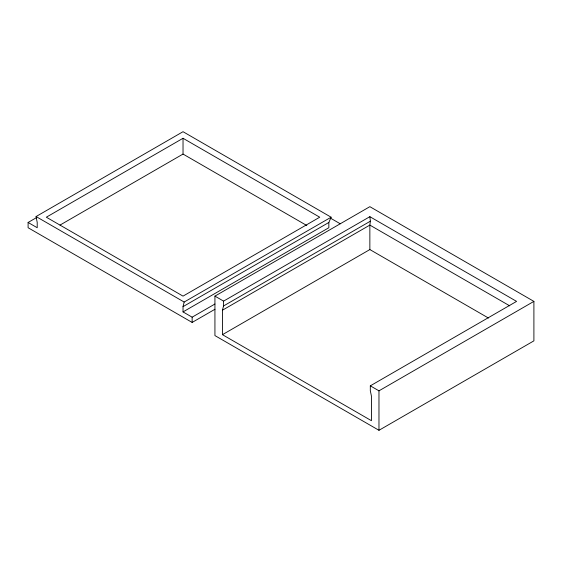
<?xml version="1.0" encoding="UTF-8"?>
<svg xmlns="http://www.w3.org/2000/svg" width="562" height="562" viewBox="0 0 562 562"><rect width="100%" height="100%" fill="white"/><g stroke="black" fill="none" stroke-linecap="round" stroke-linejoin="round"><path stroke-width="0.84" d="M223.535 305.967L223.585 301.127L369.859 216.679L516.583 301.387L370.316 385.841L370.316 390.709L371.454 396.231L371.454 420.699L222.447 334.671L222.447 310.203L223.535 305.967L370.379 221.182L369.859 216.679M370.379 221.182L369.859 225.095L369.859 249.563L222.447 334.671M214.93 304.021L192.141 317.172L183.029 311.91L183.029 306.648L184.167 302.047L331.123 217.206L183.029 131.698L36.073 216.546L37.211 222.468L37.211 227.729L28.1 222.468L28.1 227.729L192.141 322.433L214.93 309.283M183.029 311.91L328.847 227.729L328.847 222.468L331.123 217.206M28.1 222.468L36.453 217.642M183.029 138.28L46.33 217.206L183.029 296.125L319.736 217.206L183.029 138.28L183.029 154.065L306.824 225.531M60.001 225.095L183.029 154.065M183.029 306.648L328.847 222.468M214.93 296.125L369.859 206.675L533.9 301.387L533.9 340.853L378.971 430.302L214.93 335.591L214.93 296.125L223.585 301.127M222.447 310.203L369.859 225.095L509.741 305.854M370.316 385.841L378.971 390.836L533.9 301.387M330.365 218.077L340.235 223.781M369.859 249.563L488.455 318.036M36.073 216.546L184.167 302.047M378.971 390.836L378.971 430.302M192.141 317.172L192.141 322.433"/></g></svg>
